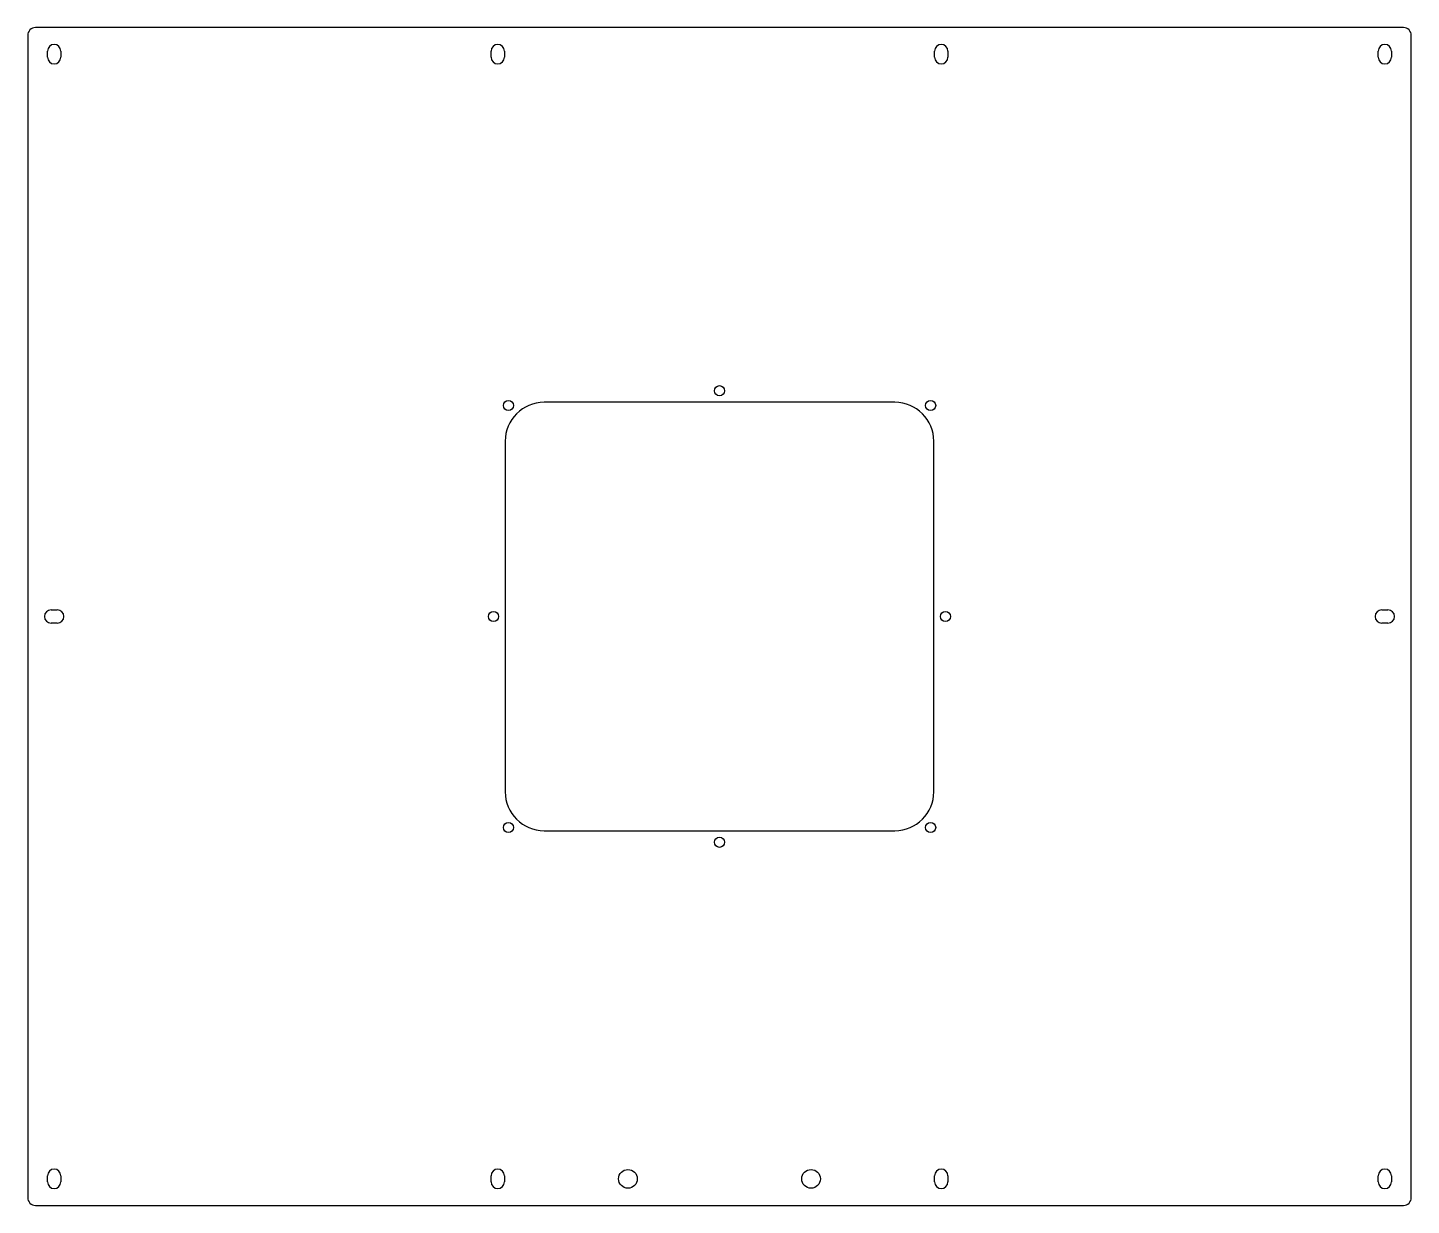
# Model space of a CAD drawing. Header units: millimetres. Extents: x 0 to 888, y 0 to 756.
import ezdxf

# ---------------------------------------------------------------- set-up
doc = ezdxf.new("R2010")
doc.units = ezdxf.units.MM
for name, color, linetype in [('Body_Unfold_Sketch', 7, 'CONTINUOUS'), ('Body_Unfold_Sketch_Holes', 7, 'CONTINUOUS'), ('Body_Unfold_Sketch_Internal', 7, 'CONTINUOUS')]:
    doc.layers.add(name, color=color, linetype=linetype)

msp = doc.modelspace()

# ---------------------------------------------------------------- linework, layer by layer
at = {"layer": 'Body_Unfold_Sketch'}
for p, q in [((882.76, 756), (5, 756)), ((0, 751), (0, 5)), ((887.76, 5), (887.76, 751)), ((5, 0), (882.76, 0))]:
    msp.add_line(p, q, dxfattribs=at)
for centre, start, end in [((5, 751), 90, -180), ((882.76, 751), 0, 90), ((5, 5), 180, -90), ((882.76, 5), -90, 0)]:
    msp.add_arc(centre, 5, start, end, dxfattribs=at)
at = {"layer": 'Body_Unfold_Sketch_Holes'}
for centre, radius in [((443.88, 522.95), 3.25), ((308.44, 513.45), 3.25), ((579.33, 513.45), 3.25), ((298.93, 378), 3.25), ((588.83, 378), 3.25), ((308.44, 242.55), 3.25), ((579.33, 242.55), 3.25), ((443.88, 233.05), 3.25), ((385.14, 17), 6), ((502.62, 17), 6)]:
    msp.add_circle(centre, radius, dxfattribs=at)
at = {"layer": 'Body_Unfold_Sketch_Internal'}
for p, q in [((12.75, 737), (12.75, 741)), ((21.25, 741), (21.25, 737)), ((297.34, 737), (297.34, 741)), ((305.84, 741), (305.84, 737)), ((581.92, 737), (581.92, 741)), ((590.42, 741), (590.42, 737)), ((866.51, 737), (866.51, 741)), ((875.01, 741), (875.01, 737)), ((556.38, 515.5), (331.38, 515.5)), ((306.38, 490.5), (306.38, 265.5)), ((581.38, 265.5), (581.38, 490.5)), ((15, 382.25), (19, 382.25)), ((868.76, 382.25), (872.76, 382.25)), ((19, 373.75), (15, 373.75)), ((872.76, 373.75), (868.76, 373.75)), ((331.38, 240.5), (556.38, 240.5)), ((12.75, 15), (12.75, 19)), ((21.25, 19), (21.25, 15)), ((297.34, 15), (297.34, 19)), ((305.84, 19), (305.84, 15)), ((581.92, 15), (581.92, 19)), ((590.42, 19), (590.42, 15)), ((866.51, 15), (866.51, 19)), ((875.01, 19), (875.01, 15))]:
    msp.add_line(p, q, dxfattribs=at)
for centre, radius, start, end in [((17, 741), 4.25, 0, 180), ((17, 737), 4.25, 180, 0), ((301.59, 741), 4.25, 0, 180), ((301.59, 737), 4.25, 180, 0), ((586.17, 741), 4.25, 0, 180), ((586.17, 737), 4.25, 180, 0), ((870.76, 741), 4.25, 0, 180), ((870.76, 737), 4.25, 180, 0), ((331.38, 490.5), 25, 90, -180), ((556.38, 490.5), 25, 0, 90), ((15, 378), 4.25, 90, -90), ((19, 378), 4.25, -90, 90), ((868.76, 378), 4.25, 90, -90), ((872.76, 378), 4.25, -90, 90), ((331.38, 265.5), 25, 180, -90), ((556.38, 265.5), 25, -90, 0), ((17, 19), 4.25, 0, -180), ((301.59, 19), 4.25, 0, 180), ((586.17, 19), 4.25, 0, -180), ((870.76, 19), 4.25, 0, 180), ((17, 15), 4.25, -180, 0), ((301.59, 15), 4.25, 180, 0), ((586.17, 15), 4.25, -180, 0), ((870.76, 15), 4.25, 180, 0)]:
    msp.add_arc(centre, radius, start, end, dxfattribs=at)

doc.saveas('drawing.dxf')
